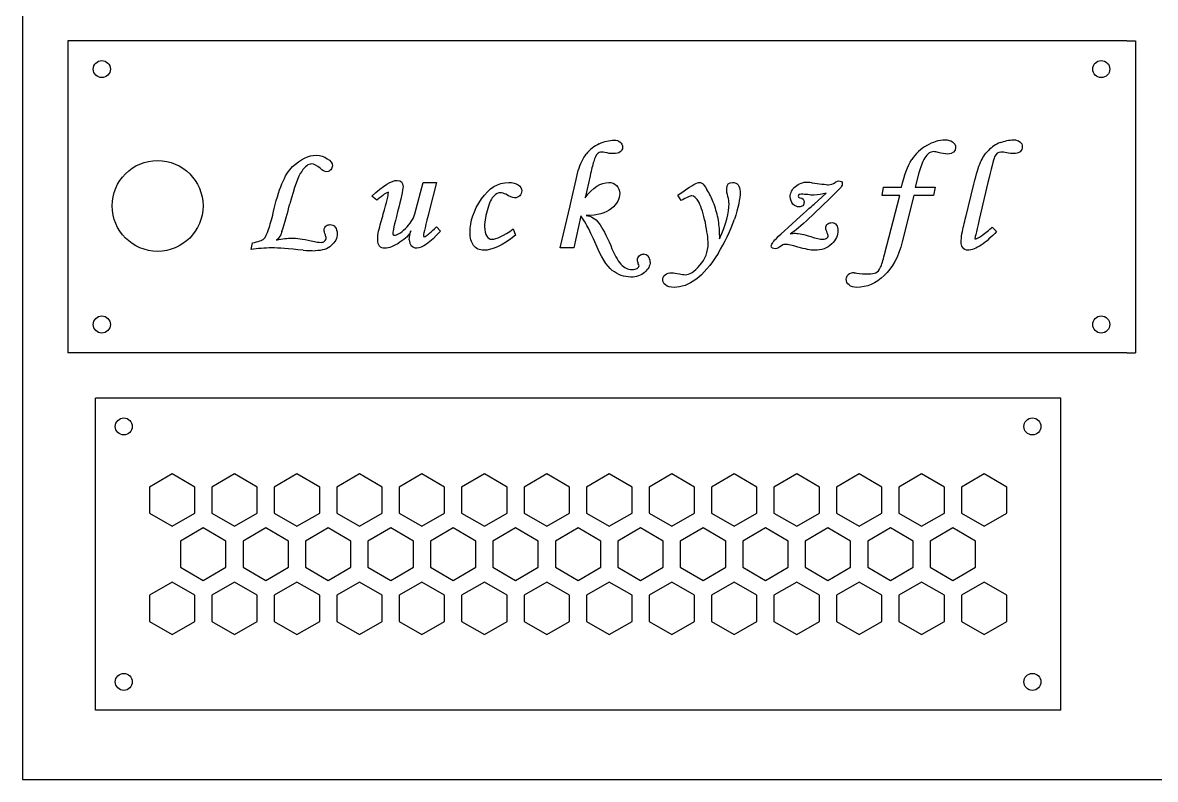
# Model space of a CAD drawing. Header units: millimetres. Extents: x 34 to 5984, y -3597 to 314.
# Drawn here: x 3423.3 to 3622.8, y -3510.3 to -3377 of the extents above; entities that cross this region are included whole.
import ezdxf

# ---------------------------------------------------------------- set-up
doc = ezdxf.new("R2010")
doc.units = ezdxf.units.MM

msp = doc.modelspace()

# ---------------------------------------------------------------- linework, layer by layer
at = {"color": 4}
for p, q in [((3423.321, -3187.776), (3423.321, -3510.271)), ((3423.321, -3510.271), (3822.628, -3510.271))]:
    msp.add_line(p, q, dxfattribs=at)
for p, q in [((3617.764, -3380.135), (3431.264, -3380.135)), ((3431.264, -3380.135), (3431.264, -3435.135)), ((3617.764, -3380.135), (3619.264, -3380.135)), ((3619.264, -3380.135), (3619.264, -3435.135)), ((3432.764, -3435.135), (3431.264, -3435.135)), ((3617.764, -3435.135), (3432.764, -3435.135)), ((3617.764, -3435.135), (3619.264, -3435.135)), ((3606.129, -3443.101), (3436.129, -3443.101)), ((3436.129, -3498.101), (3436.129, -3443.101)), ((3606.129, -3498.101), (3606.129, -3443.101)), ((3606.129, -3498.101), (3436.129, -3498.101))]:
    msp.add_line(p, q)
at = {"color": 1, "lineweight": 25}
for points in [[(3521.588, -3411.014), (3520.407, -3416.643), (3517.974, -3416.643), (3519.712, -3409.207, -0.0031204), (3521.171, -3403.022)], [(3546.05, -3414.349, 0.0498004), (3545.772, -3411.43, 0.038632), (3544.938, -3408.581, 0.0472897), (3543.826, -3406.357)], [(3588.72, -3414.141, -0.0108159), (3589.415, -3411.222), (3590.805, -3405.384)], [(3562.729, -3408.929), (3564.814, -3406.983, -0.0784466), (3562.659, -3407.33)], [(3592.194, -3414.488, 0.0230032), (3594.071, -3412.959), (3594.835, -3413.724)], [(3533.819, -3419.144, 0.1653257), (3533.472, -3418.102, 0.2044553), (3532.638, -3417.754)]]:
    msp.add_lwpolyline(points, format="xyb", dxfattribs=at)
for points in [[(3523.256, -3403.925), (3522.352, -3407.817)], [(3581.145, -3403.439), (3580.519, -3405.94), (3583.994, -3405.94), (3583.716, -3407.4), (3580.241, -3407.4), (3578.226, -3415.6)], [(3492.385, -3410.651), (3493.845, -3405.091), (3496.207, -3405.091), (3494.956, -3409.956)], [(3539.309, -3408.303), (3538.684, -3407.33), (3539.796, -3406.566)], [(3567.454, -3405.94), (3565.439, -3407.956), (3561.339, -3411.847)], [(3575.099, -3417.824), (3577.809, -3407.4), (3574.682, -3407.4), (3574.89, -3405.94), (3578.087, -3405.94)], [(3593.306, -3405.106), (3591.986, -3410.666)], [(3485.714, -3408.219), (3484.81, -3407.524)], [(3496.207, -3412.944), (3496.902, -3413.709)], [(3509.673, -3413.307), (3510.09, -3414.419)], [(3463.56, -3416.921), (3463.769, -3415.739)]]:
    msp.add_lwpolyline(points, dxfattribs=at)
at = {"color": 1}
for points in [[(3453.629, -3458.765), (3449.629, -3456.455), (3445.629, -3458.765), (3445.629, -3463.384), (3449.629, -3465.693), (3453.629, -3463.384)], [(3464.629, -3458.765), (3460.629, -3456.455), (3456.629, -3458.765), (3456.629, -3463.384), (3460.629, -3465.693), (3464.629, -3463.384)], [(3475.629, -3458.765), (3471.629, -3456.455), (3467.629, -3458.765), (3467.629, -3463.384), (3471.629, -3465.693), (3475.629, -3463.384)], [(3486.629, -3458.765), (3482.629, -3456.455), (3478.629, -3458.765), (3478.629, -3463.384), (3482.629, -3465.693), (3486.629, -3463.384)], [(3497.629, -3458.765), (3493.629, -3456.455), (3489.629, -3458.765), (3489.629, -3463.384), (3493.629, -3465.693), (3497.629, -3463.384)], [(3508.629, -3458.765), (3504.629, -3456.455), (3500.629, -3458.765), (3500.629, -3463.384), (3504.629, -3465.693), (3508.629, -3463.384)], [(3519.629, -3458.765), (3515.629, -3456.455), (3511.629, -3458.765), (3511.629, -3463.384), (3515.629, -3465.693), (3519.629, -3463.384)], [(3530.629, -3458.765), (3526.629, -3456.455), (3522.629, -3458.765), (3522.629, -3463.384), (3526.629, -3465.693), (3530.629, -3463.384)], [(3541.629, -3458.765), (3537.629, -3456.455), (3533.629, -3458.765), (3533.629, -3463.384), (3537.629, -3465.693), (3541.629, -3463.384)], [(3552.629, -3458.765), (3548.629, -3456.455), (3544.629, -3458.765), (3544.629, -3463.384), (3548.629, -3465.693), (3552.629, -3463.384)], [(3563.629, -3458.765), (3559.629, -3456.455), (3555.629, -3458.765), (3555.629, -3463.384), (3559.629, -3465.693), (3563.629, -3463.384)], [(3574.629, -3458.765), (3570.629, -3456.455), (3566.629, -3458.765), (3566.629, -3463.384), (3570.629, -3465.693), (3574.629, -3463.384)], [(3585.629, -3458.765), (3581.629, -3456.455), (3577.629, -3458.765), (3577.629, -3463.384), (3581.629, -3465.693), (3585.629, -3463.384)], [(3596.629, -3458.765), (3592.629, -3456.455), (3588.629, -3458.765), (3588.629, -3463.384), (3592.629, -3465.693), (3596.629, -3463.384)], [(3459.129, -3468.291), (3455.129, -3465.982), (3451.129, -3468.291), (3451.129, -3472.91), (3455.129, -3475.219), (3459.129, -3472.91)], [(3470.129, -3468.291), (3466.129, -3465.982), (3462.129, -3468.291), (3462.129, -3472.91), (3466.129, -3475.219), (3470.129, -3472.91)], [(3481.129, -3468.291), (3477.129, -3465.982), (3473.129, -3468.291), (3473.129, -3472.91), (3477.129, -3475.219), (3481.129, -3472.91)], [(3492.129, -3468.291), (3488.129, -3465.982), (3484.129, -3468.291), (3484.129, -3472.91), (3488.129, -3475.219), (3492.129, -3472.91)], [(3503.129, -3468.291), (3499.129, -3465.982), (3495.129, -3468.291), (3495.129, -3472.91), (3499.129, -3475.219), (3503.129, -3472.91)], [(3514.129, -3468.291), (3510.129, -3465.982), (3506.129, -3468.291), (3506.129, -3472.91), (3510.129, -3475.219), (3514.129, -3472.91)], [(3525.129, -3468.291), (3521.129, -3465.982), (3517.129, -3468.291), (3517.129, -3472.91), (3521.129, -3475.219), (3525.129, -3472.91)], [(3536.129, -3468.291), (3532.129, -3465.982), (3528.129, -3468.291), (3528.129, -3472.91), (3532.129, -3475.219), (3536.129, -3472.91)], [(3547.129, -3468.291), (3543.129, -3465.982), (3539.129, -3468.291), (3539.129, -3472.91), (3543.129, -3475.219), (3547.129, -3472.91)], [(3558.129, -3468.291), (3554.129, -3465.982), (3550.129, -3468.291), (3550.129, -3472.91), (3554.129, -3475.219), (3558.129, -3472.91)], [(3569.129, -3468.291), (3565.129, -3465.982), (3561.129, -3468.291), (3561.129, -3472.91), (3565.129, -3475.219), (3569.129, -3472.91)], [(3580.129, -3468.291), (3576.129, -3465.982), (3572.129, -3468.291), (3572.129, -3472.91), (3576.129, -3475.219), (3580.129, -3472.91)], [(3591.129, -3468.291), (3587.129, -3465.982), (3583.129, -3468.291), (3583.129, -3472.91), (3587.129, -3475.219), (3591.129, -3472.91)], [(3453.629, -3477.817), (3449.629, -3475.508), (3445.629, -3477.817), (3445.629, -3482.436), (3449.629, -3484.746), (3453.629, -3482.436)], [(3464.629, -3477.817), (3460.629, -3475.508), (3456.629, -3477.817), (3456.629, -3482.436), (3460.629, -3484.746), (3464.629, -3482.436)], [(3475.629, -3477.817), (3471.629, -3475.508), (3467.629, -3477.817), (3467.629, -3482.436), (3471.629, -3484.746), (3475.629, -3482.436)], [(3486.629, -3477.817), (3482.629, -3475.508), (3478.629, -3477.817), (3478.629, -3482.436), (3482.629, -3484.746), (3486.629, -3482.436)], [(3497.629, -3477.817), (3493.629, -3475.508), (3489.629, -3477.817), (3489.629, -3482.436), (3493.629, -3484.746), (3497.629, -3482.436)], [(3508.629, -3477.817), (3504.629, -3475.508), (3500.629, -3477.817), (3500.629, -3482.436), (3504.629, -3484.746), (3508.629, -3482.436)], [(3519.629, -3477.817), (3515.629, -3475.508), (3511.629, -3477.817), (3511.629, -3482.436), (3515.629, -3484.746), (3519.629, -3482.436)], [(3530.629, -3477.817), (3526.629, -3475.508), (3522.629, -3477.817), (3522.629, -3482.436), (3526.629, -3484.746), (3530.629, -3482.436)], [(3541.629, -3477.817), (3537.629, -3475.508), (3533.629, -3477.817), (3533.629, -3482.436), (3537.629, -3484.746), (3541.629, -3482.436)], [(3552.629, -3477.817), (3548.629, -3475.508), (3544.629, -3477.817), (3544.629, -3482.436), (3548.629, -3484.746), (3552.629, -3482.436)], [(3563.629, -3477.817), (3559.629, -3475.508), (3555.629, -3477.817), (3555.629, -3482.436), (3559.629, -3484.746), (3563.629, -3482.436)], [(3574.629, -3477.817), (3570.629, -3475.508), (3566.629, -3477.817), (3566.629, -3482.436), (3570.629, -3484.746), (3574.629, -3482.436)], [(3585.629, -3477.817), (3581.629, -3475.508), (3577.629, -3477.817), (3577.629, -3482.436), (3581.629, -3484.746), (3585.629, -3482.436)], [(3596.629, -3477.817), (3592.629, -3475.508), (3588.629, -3477.817), (3588.629, -3482.436), (3592.629, -3484.746), (3596.629, -3482.436)]]:
    msp.add_lwpolyline(points, close=True, dxfattribs=at)
for centre, radius in [((3437.264, -3385.135), 1.5), ((3613.264, -3385.135), 1.5), ((3447.082, -3409.246), 8), ((3437.264, -3430.135), 1.5), ((3613.264, -3430.135), 1.5), ((3441.129, -3448.101), 1.5), ((3601.129, -3448.101), 1.5), ((3441.129, -3493.101), 1.5), ((3601.129, -3493.101), 1.5)]:
    msp.add_circle(centre, radius, dxfattribs=at)
at = {"color": 1, "lineweight": 25}
for centre, radius, start, end in [((3527.608, -3404.15), 6.469, 115.19192, 141.27573), ((3586.745, -3405.662), 8.244, 120.70659, 146.19711), ((3597.923, -3404.039), 6.441, 112.47388, 134.90625), ((3569.965, -3351.283), 54.424, 261.99018, 263.75979), ((3560.495, -3416.263), 9.072, 82.89369, 90.37338), ((3396.142, -3390.282), 76.518, 342.16012, 345.94913), ((2990.962, -3277.058), 513.544, 344.56807, 344.92169), ((3516.624, -3399.816), 34.153, 328.59012, 339.87123), ((3493.119, -3415.248), 1.707, 179.6598, 217.21011), ((3474.625, -3391.608), 25.522, 265.74873, 270.43296), ((3569.738, -3422.728), 1.707, 89.65992, 127.21007)]:
    msp.add_arc(centre, radius, start, end, dxfattribs=at)
for points in [[(3524.854, -3398.296), (3525.758, -3397.879), (3526.661, -3397.671), (3527.426, -3397.671)], [(3524.854, -3398.296), (3525.758, -3397.879), (3526.661, -3397.671), (3527.426, -3397.671)], [(3527.426, -3397.671), (3527.912, -3397.671), (3528.259, -3397.74), (3528.537, -3398.018)], [(3527.426, -3397.671), (3527.912, -3397.671), (3528.259, -3397.74), (3528.537, -3398.018)], [(3528.537, -3398.018), (3528.815, -3398.227), (3528.954, -3398.504), (3528.954, -3398.921)], [(3528.537, -3398.018), (3528.815, -3398.227), (3528.954, -3398.504), (3528.954, -3398.921)], [(3582.535, -3398.574), (3583.647, -3397.949), (3584.689, -3397.601), (3585.731, -3397.601)], [(3582.535, -3398.574), (3583.647, -3397.949), (3584.689, -3397.601), (3585.731, -3397.601)], [(3585.731, -3397.601), (3586.287, -3397.601), (3586.704, -3397.74), (3587.052, -3397.949)], [(3585.731, -3397.601), (3586.287, -3397.601), (3586.704, -3397.74), (3587.052, -3397.949)], [(3587.052, -3397.949), (3587.399, -3398.227), (3587.608, -3398.504), (3587.608, -3398.921)], [(3587.052, -3397.949), (3587.399, -3398.227), (3587.608, -3398.504), (3587.608, -3398.921)], [(3595.461, -3398.088), (3596.225, -3397.81), (3596.99, -3397.601), (3597.824, -3397.601)], [(3595.461, -3398.088), (3596.225, -3397.81), (3596.99, -3397.601), (3597.824, -3397.601)], [(3597.824, -3397.601), (3598.31, -3397.601), (3598.657, -3397.74), (3598.935, -3397.949)], [(3597.824, -3397.601), (3598.31, -3397.601), (3598.657, -3397.74), (3598.935, -3397.949)], [(3599.352, -3398.782), (3599.352, -3399.616), (3598.796, -3400.033), (3597.824, -3400.033)], [(3599.352, -3398.782), (3599.352, -3399.616), (3598.796, -3400.033), (3597.824, -3400.033)], [(3598.935, -3397.949), (3599.213, -3398.157), (3599.352, -3398.435), (3599.352, -3398.782)], [(3598.935, -3397.949), (3599.213, -3398.157), (3599.352, -3398.435), (3599.352, -3398.782)], [(3470.857, -3402.327), (3472.247, -3401.006), (3473.637, -3400.311), (3475.027, -3400.311)], [(3470.857, -3402.327), (3472.247, -3401.006), (3473.637, -3400.311), (3475.027, -3400.311)], [(3475.027, -3400.311), (3475.791, -3400.311), (3476.417, -3400.52), (3476.972, -3400.937)], [(3475.027, -3400.311), (3475.791, -3400.311), (3476.417, -3400.52), (3476.972, -3400.937)], [(3521.171, -3403.022), (3521.519, -3401.84), (3522.005, -3400.867), (3522.561, -3400.103)], [(3521.171, -3403.022), (3521.519, -3401.84), (3522.005, -3400.867), (3522.561, -3400.103)], [(3524.507, -3400.103), (3524.229, -3400.311), (3524.09, -3400.728), (3523.881, -3401.423)], [(3524.507, -3400.103), (3524.229, -3400.311), (3524.09, -3400.728), (3523.881, -3401.423)], [(3525.341, -3399.755), (3524.993, -3399.755), (3524.715, -3399.825), (3524.507, -3400.103)], [(3525.341, -3399.755), (3524.993, -3399.755), (3524.715, -3399.825), (3524.507, -3400.103)], [(3525.827, -3399.825), (3525.619, -3399.755), (3525.48, -3399.755), (3525.341, -3399.755)], [(3525.827, -3399.825), (3525.619, -3399.755), (3525.48, -3399.755), (3525.341, -3399.755)], [(3527.356, -3400.033), (3526.87, -3400.033), (3526.383, -3399.964), (3525.827, -3399.825)], [(3527.356, -3400.033), (3526.87, -3400.033), (3526.383, -3399.964), (3525.827, -3399.825)], [(3528.954, -3398.921), (3528.954, -3399.616), (3528.398, -3400.033), (3527.356, -3400.033)], [(3528.954, -3398.921), (3528.954, -3399.616), (3528.398, -3400.033), (3527.356, -3400.033)], [(3582.187, -3400.798), (3581.701, -3401.562), (3581.423, -3402.466), (3581.145, -3403.439)], [(3582.187, -3400.798), (3581.701, -3401.562), (3581.423, -3402.466), (3581.145, -3403.439)], [(3583.786, -3399.686), (3583.16, -3399.686), (3582.604, -3400.033), (3582.187, -3400.798)], [(3583.786, -3399.686), (3583.16, -3399.686), (3582.604, -3400.033), (3582.187, -3400.798)], [(3584.55, -3399.825), (3584.272, -3399.755), (3583.994, -3399.686), (3583.786, -3399.686)], [(3584.55, -3399.825), (3584.272, -3399.755), (3583.994, -3399.686), (3583.786, -3399.686)], [(3586.218, -3400.103), (3585.731, -3400.103), (3585.176, -3399.964), (3584.55, -3399.825)], [(3586.218, -3400.103), (3585.731, -3400.103), (3585.176, -3399.964), (3584.55, -3399.825)], [(3587.608, -3398.921), (3587.608, -3399.686), (3587.121, -3400.103), (3586.218, -3400.103)], [(3587.608, -3398.921), (3587.608, -3399.686), (3587.121, -3400.103), (3586.218, -3400.103)], [(3591.986, -3401.562), (3592.333, -3400.798), (3592.75, -3400.103), (3593.376, -3399.477)], [(3591.986, -3401.562), (3592.333, -3400.798), (3592.75, -3400.103), (3593.376, -3399.477)], [(3594.488, -3400.589), (3594.279, -3401.145), (3593.862, -3402.674), (3593.306, -3405.106)], [(3594.488, -3400.589), (3594.279, -3401.145), (3593.862, -3402.674), (3593.306, -3405.106)], [(3595.6, -3399.755), (3595.044, -3399.755), (3594.696, -3400.033), (3594.488, -3400.589)], [(3595.6, -3399.755), (3595.044, -3399.755), (3594.696, -3400.033), (3594.488, -3400.589)], [(3596.642, -3399.894), (3596.225, -3399.825), (3595.878, -3399.755), (3595.6, -3399.755)], [(3596.642, -3399.894), (3596.225, -3399.825), (3595.878, -3399.755), (3595.6, -3399.755)], [(3597.824, -3400.033), (3597.476, -3400.033), (3597.059, -3399.964), (3596.642, -3399.894)], [(3597.824, -3400.033), (3597.476, -3400.033), (3597.059, -3399.964), (3596.642, -3399.894)], [(3467.452, -3410.458), (3468.355, -3406.357), (3469.467, -3403.647), (3470.857, -3402.327)], [(3467.452, -3410.458), (3468.355, -3406.357), (3469.467, -3403.647), (3470.857, -3402.327)], [(3474.193, -3401.84), (3473.637, -3401.84), (3473.081, -3402.257), (3472.455, -3403.161)], [(3474.193, -3401.84), (3473.637, -3401.84), (3473.081, -3402.257), (3472.455, -3403.161)], [(3475.722, -3402.605), (3475.096, -3402.118), (3474.61, -3401.84), (3474.193, -3401.84)], [(3475.722, -3402.605), (3475.096, -3402.118), (3474.61, -3401.84), (3474.193, -3401.84)], [(3476.903, -3403.23), (3476.486, -3403.23), (3476.139, -3403.022), (3475.722, -3402.605)], [(3476.903, -3403.23), (3476.486, -3403.23), (3476.139, -3403.022), (3475.722, -3402.605)], [(3476.972, -3400.937), (3477.598, -3401.284), (3477.876, -3401.701), (3477.876, -3402.188)], [(3476.972, -3400.937), (3477.598, -3401.284), (3477.876, -3401.701), (3477.876, -3402.188)], [(3477.876, -3402.188), (3477.876, -3402.396), (3477.737, -3402.605), (3477.598, -3402.883)], [(3477.876, -3402.188), (3477.876, -3402.396), (3477.737, -3402.605), (3477.598, -3402.883)], [(3523.881, -3401.423), (3523.673, -3402.049), (3523.464, -3402.883), (3523.256, -3403.925)], [(3523.881, -3401.423), (3523.673, -3402.049), (3523.464, -3402.883), (3523.256, -3403.925)], [(3578.087, -3405.94), (3578.574, -3403.786), (3579.199, -3402.188), (3579.894, -3401.076)], [(3578.087, -3405.94), (3578.574, -3403.786), (3579.199, -3402.188), (3579.894, -3401.076)], [(3590.805, -3405.384), (3591.291, -3403.578), (3591.639, -3402.327), (3591.986, -3401.562)], [(3590.805, -3405.384), (3591.291, -3403.578), (3591.639, -3402.327), (3591.986, -3401.562)], [(3472.455, -3403.161), (3471.83, -3404.064), (3471.135, -3405.94), (3470.37, -3408.859)], [(3472.455, -3403.161), (3471.83, -3404.064), (3471.135, -3405.94), (3470.37, -3408.859)], [(3477.598, -3402.883), (3477.389, -3403.091), (3477.181, -3403.23), (3476.903, -3403.23)], [(3477.598, -3402.883), (3477.389, -3403.091), (3477.181, -3403.23), (3476.903, -3403.23)], [(3484.81, -3407.524), (3486.826, -3405.647), (3488.285, -3404.744), (3489.258, -3404.744)], [(3484.81, -3407.524), (3486.826, -3405.647), (3488.285, -3404.744), (3489.258, -3404.744)], [(3489.258, -3404.744), (3489.953, -3404.744), (3490.3, -3405.091), (3490.3, -3405.856)], [(3489.258, -3404.744), (3489.953, -3404.744), (3490.3, -3405.091), (3490.3, -3405.856)], [(3566.412, -3405.106), (3566.551, -3404.967), (3566.759, -3404.898), (3567.037, -3404.829)], [(3566.412, -3405.106), (3566.551, -3404.967), (3566.759, -3404.898), (3567.037, -3404.829)], [(3567.037, -3404.829), (3567.454, -3404.829), (3567.663, -3404.967), (3567.663, -3405.384)], [(3567.037, -3404.829), (3567.454, -3404.829), (3567.663, -3404.967), (3567.663, -3405.384)], [(3487.729, -3406.829), (3487.451, -3406.829), (3486.756, -3407.315), (3485.714, -3408.219)], [(3487.729, -3406.829), (3487.451, -3406.829), (3486.756, -3407.315), (3485.714, -3408.219)], [(3487.729, -3406.898), (3487.729, -3406.829), (3487.729, -3406.829), (3487.729, -3406.829)], [(3487.729, -3406.898), (3487.729, -3406.829), (3487.729, -3406.829), (3487.729, -3406.829)], [(3490.3, -3405.856), (3490.3, -3406.481), (3489.953, -3408.01), (3489.327, -3410.303)], [(3490.3, -3405.856), (3490.3, -3406.481), (3489.953, -3408.01), (3489.327, -3410.303)], [(3504.113, -3408.025), (3505.434, -3406.079), (3507.032, -3405.106), (3508.908, -3405.106)], [(3504.113, -3408.025), (3505.434, -3406.079), (3507.032, -3405.106), (3508.908, -3405.106)], [(3508.908, -3405.106), (3509.603, -3405.106), (3510.159, -3405.245), (3510.576, -3405.523)], [(3508.908, -3405.106), (3509.603, -3405.106), (3510.159, -3405.245), (3510.576, -3405.523)], [(3510.576, -3405.523), (3510.993, -3405.801), (3511.202, -3406.149), (3511.202, -3406.566)], [(3510.576, -3405.523), (3510.993, -3405.801), (3511.202, -3406.149), (3511.202, -3406.566)], [(3511.202, -3406.566), (3511.202, -3406.913), (3511.063, -3407.261), (3510.854, -3407.469)], [(3511.202, -3406.566), (3511.202, -3406.913), (3511.063, -3407.261), (3510.854, -3407.469)], [(3522.352, -3407.817), (3523.742, -3406.01), (3525.132, -3405.106), (3526.522, -3405.106)], [(3522.352, -3407.817), (3523.742, -3406.01), (3525.132, -3405.106), (3526.522, -3405.106)], [(3526.522, -3405.106), (3527.078, -3405.106), (3527.565, -3405.245), (3527.912, -3405.662)], [(3526.522, -3405.106), (3527.078, -3405.106), (3527.565, -3405.245), (3527.912, -3405.662)], [(3527.912, -3405.662), (3528.259, -3406.01), (3528.468, -3406.496), (3528.468, -3407.052)], [(3527.912, -3405.662), (3528.259, -3406.01), (3528.468, -3406.496), (3528.468, -3407.052)], [(3539.796, -3406.566), (3541.185, -3405.593), (3542.158, -3405.106), (3542.506, -3405.106)], [(3539.796, -3406.566), (3541.185, -3405.593), (3542.158, -3405.106), (3542.506, -3405.106)], [(3542.506, -3405.106), (3542.714, -3405.106), (3542.923, -3405.176), (3543.062, -3405.315)], [(3542.506, -3405.106), (3542.714, -3405.106), (3542.923, -3405.176), (3543.062, -3405.315)], [(3543.062, -3405.315), (3543.131, -3405.384), (3543.409, -3405.732), (3543.826, -3406.357)], [(3543.062, -3405.315), (3543.131, -3405.384), (3543.409, -3405.732), (3543.826, -3406.357)], [(3547.301, -3406.218), (3547.301, -3405.454), (3547.648, -3405.106), (3548.343, -3405.106)], [(3547.301, -3406.218), (3547.301, -3405.454), (3547.648, -3405.106), (3548.343, -3405.106)], [(3547.509, -3407.608), (3547.37, -3407.052), (3547.301, -3406.635), (3547.301, -3406.218)], [(3547.509, -3407.608), (3547.37, -3407.052), (3547.301, -3406.635), (3547.301, -3406.218)], [(3548.343, -3405.106), (3548.76, -3405.106), (3549.108, -3405.245), (3549.316, -3405.523)], [(3548.343, -3405.106), (3548.76, -3405.106), (3549.108, -3405.245), (3549.316, -3405.523)], [(3549.664, -3406.705), (3549.664, -3408.025), (3549.316, -3409.624), (3548.691, -3411.569)], [(3549.664, -3406.705), (3549.664, -3408.025), (3549.316, -3409.624), (3548.691, -3411.569)], [(3549.316, -3405.523), (3549.525, -3405.801), (3549.664, -3406.218), (3549.664, -3406.705)], [(3549.316, -3405.523), (3549.525, -3405.801), (3549.664, -3406.218), (3549.664, -3406.705)], [(3558.49, -3407.608), (3558.49, -3406.913), (3558.837, -3406.288), (3559.393, -3405.801)], [(3558.49, -3407.608), (3558.49, -3406.913), (3558.837, -3406.288), (3559.393, -3405.801)], [(3559.393, -3405.801), (3560.018, -3405.315), (3560.713, -3405.037), (3561.547, -3405.037)], [(3559.393, -3405.801), (3560.018, -3405.315), (3560.713, -3405.037), (3561.547, -3405.037)], [(3561.547, -3405.037), (3561.825, -3405.037), (3562.103, -3405.106), (3562.381, -3405.176)], [(3561.547, -3405.037), (3561.825, -3405.037), (3562.103, -3405.106), (3562.381, -3405.176)], [(3564.049, -3405.384), (3564.675, -3405.454), (3565.092, -3405.523), (3565.231, -3405.523)], [(3564.049, -3405.384), (3564.675, -3405.454), (3565.092, -3405.523), (3565.231, -3405.523)], [(3565.231, -3405.523), (3565.648, -3405.523), (3565.995, -3405.384), (3566.412, -3405.106)], [(3565.231, -3405.523), (3565.648, -3405.523), (3565.995, -3405.384), (3566.412, -3405.106)], [(3567.663, -3405.384), (3567.663, -3405.523), (3567.593, -3405.662), (3567.454, -3405.94)], [(3567.663, -3405.384), (3567.663, -3405.523), (3567.593, -3405.662), (3567.454, -3405.94)], [(3486.826, -3410.651), (3487.451, -3408.566), (3487.729, -3407.315), (3487.729, -3406.898)], [(3486.826, -3410.651), (3487.451, -3408.566), (3487.729, -3407.315), (3487.729, -3406.898)], [(3502.098, -3413.863), (3502.098, -3411.986), (3502.723, -3410.041), (3504.113, -3408.025)], [(3502.098, -3413.863), (3502.098, -3411.986), (3502.723, -3410.041), (3504.113, -3408.025)], [(3506.337, -3407.469), (3505.92, -3407.886), (3505.503, -3408.581), (3505.225, -3409.693)], [(3506.337, -3407.469), (3505.92, -3407.886), (3505.503, -3408.581), (3505.225, -3409.693)], [(3507.449, -3406.913), (3507.102, -3406.913), (3506.685, -3407.122), (3506.337, -3407.469)], [(3507.449, -3406.913), (3507.102, -3406.913), (3506.685, -3407.122), (3506.337, -3407.469)], [(3508.422, -3407.191), (3508.075, -3407.052), (3507.727, -3406.913), (3507.449, -3406.913)], [(3508.422, -3407.191), (3508.075, -3407.052), (3507.727, -3406.913), (3507.449, -3406.913)], [(3509.951, -3407.817), (3509.534, -3407.817), (3509.047, -3407.608), (3508.422, -3407.191)], [(3509.951, -3407.817), (3509.534, -3407.817), (3509.047, -3407.608), (3508.422, -3407.191)], [(3510.854, -3407.469), (3510.646, -3407.678), (3510.298, -3407.817), (3509.951, -3407.817)], [(3510.854, -3407.469), (3510.646, -3407.678), (3510.298, -3407.817), (3509.951, -3407.817)], [(3528.468, -3407.052), (3528.468, -3408.025), (3527.981, -3408.859), (3527.009, -3409.693)], [(3528.468, -3407.052), (3528.468, -3408.025), (3527.981, -3408.859), (3527.009, -3409.693)], [(3541.185, -3407.469), (3540.838, -3407.469), (3540.213, -3407.747), (3539.309, -3408.303)], [(3541.185, -3407.469), (3540.838, -3407.469), (3540.213, -3407.747), (3539.309, -3408.303)], [(3542.436, -3408.651), (3541.95, -3407.817), (3541.533, -3407.469), (3541.185, -3407.469)], [(3542.436, -3408.651), (3541.95, -3407.817), (3541.533, -3407.469), (3541.185, -3407.469)], [(3543.548, -3412.195), (3543.201, -3410.666), (3542.853, -3409.485), (3542.436, -3408.651)], [(3543.548, -3412.195), (3543.201, -3410.666), (3542.853, -3409.485), (3542.436, -3408.651)], [(3547.718, -3408.859), (3547.718, -3408.512), (3547.648, -3408.095), (3547.509, -3407.608)], [(3547.718, -3408.859), (3547.718, -3408.512), (3547.648, -3408.095), (3547.509, -3407.608)], [(3558.976, -3408.929), (3558.698, -3408.581), (3558.49, -3408.095), (3558.49, -3407.608)], [(3558.976, -3408.929), (3558.698, -3408.581), (3558.49, -3408.095), (3558.49, -3407.608)], [(3560.435, -3407.191), (3560.088, -3407.191), (3559.88, -3407.261), (3559.88, -3407.539)], [(3560.435, -3407.191), (3560.088, -3407.191), (3559.88, -3407.261), (3559.88, -3407.539)], [(3559.88, -3407.539), (3559.88, -3407.678), (3559.949, -3407.817), (3560.157, -3407.817)], [(3559.88, -3407.539), (3559.88, -3407.678), (3559.949, -3407.817), (3560.157, -3407.817)], [(3560.157, -3407.817), (3560.713, -3407.886), (3560.922, -3408.095), (3560.922, -3408.581)], [(3560.157, -3407.817), (3560.713, -3407.886), (3560.922, -3408.095), (3560.922, -3408.581)], [(3560.922, -3408.581), (3560.922, -3408.79), (3560.852, -3408.998), (3560.713, -3409.207)], [(3560.922, -3408.581), (3560.922, -3408.79), (3560.852, -3408.998), (3560.713, -3409.207)], [(3562.659, -3407.33), (3562.312, -3407.33), (3561.964, -3407.33), (3561.617, -3407.261)], [(3562.659, -3407.33), (3562.312, -3407.33), (3561.964, -3407.33), (3561.617, -3407.261)], [(3466.618, -3413.376), (3466.896, -3412.612), (3467.174, -3411.569), (3467.452, -3410.458)], [(3466.618, -3413.376), (3466.896, -3412.612), (3467.174, -3411.569), (3467.452, -3410.458)], [(3489.327, -3410.303), (3488.771, -3412.527), (3488.494, -3413.778), (3488.494, -3413.987)], [(3489.327, -3410.303), (3488.771, -3412.527), (3488.494, -3413.778), (3488.494, -3413.987)], [(3490.717, -3413.222), (3491.551, -3412.458), (3492.107, -3411.554), (3492.385, -3410.651)], [(3490.717, -3413.222), (3491.551, -3412.458), (3492.107, -3411.554), (3492.385, -3410.651)], [(3494.956, -3409.956), (3494.262, -3412.666), (3493.914, -3414.126), (3493.914, -3414.404)], [(3494.956, -3409.956), (3494.262, -3412.666), (3493.914, -3414.126), (3493.914, -3414.404)], [(3505.225, -3409.693), (3504.878, -3410.805), (3504.669, -3411.847), (3504.669, -3412.89)], [(3505.225, -3409.693), (3504.878, -3410.805), (3504.669, -3411.847), (3504.669, -3412.89)], [(3527.009, -3409.693), (3526.036, -3410.527), (3524.507, -3410.944), (3522.561, -3410.944)], [(3527.009, -3409.693), (3526.036, -3410.527), (3524.507, -3410.944), (3522.561, -3410.944)], [(3546.05, -3415.044), (3547.162, -3412.473), (3547.718, -3410.388), (3547.718, -3408.859)], [(3546.05, -3415.044), (3547.162, -3412.473), (3547.718, -3410.388), (3547.718, -3408.859)], [(3558.837, -3412.403), (3560.852, -3410.527), (3562.173, -3409.346), (3562.729, -3408.929)], [(3558.837, -3412.403), (3560.852, -3410.527), (3562.173, -3409.346), (3562.729, -3408.929)], [(3560.088, -3409.415), (3559.671, -3409.415), (3559.324, -3409.276), (3558.976, -3408.929)], [(3560.088, -3409.415), (3559.671, -3409.415), (3559.324, -3409.276), (3558.976, -3408.929)], [(3560.713, -3409.207), (3560.505, -3409.346), (3560.296, -3409.415), (3560.088, -3409.415)], [(3560.713, -3409.207), (3560.505, -3409.346), (3560.296, -3409.415), (3560.088, -3409.415)], [(3591.986, -3410.666), (3591.361, -3413.446), (3591.013, -3414.836), (3591.013, -3414.905)], [(3591.986, -3410.666), (3591.361, -3413.446), (3591.013, -3414.836), (3591.013, -3414.905)], [(3476.417, -3413.515), (3476.417, -3413.168), (3476.556, -3412.89), (3476.764, -3412.751)], [(3476.417, -3413.515), (3476.417, -3413.168), (3476.556, -3412.89), (3476.764, -3412.751)], [(3476.764, -3412.751), (3477.042, -3412.612), (3477.25, -3412.542), (3477.459, -3412.542)], [(3476.764, -3412.751), (3477.042, -3412.612), (3477.25, -3412.542), (3477.459, -3412.542)], [(3477.459, -3412.542), (3477.806, -3412.542), (3478.154, -3412.681), (3478.362, -3412.959)], [(3477.459, -3412.542), (3477.806, -3412.542), (3478.154, -3412.681), (3478.362, -3412.959)], [(3522.561, -3412.473), (3522.213, -3411.917), (3521.935, -3411.43), (3521.588, -3411.014)], [(3522.561, -3412.473), (3522.213, -3411.917), (3521.935, -3411.43), (3521.588, -3411.014)], [(3522.561, -3410.944), (3523.395, -3411.014), (3524.159, -3411.43), (3524.785, -3412.264)], [(3522.561, -3410.944), (3523.395, -3411.014), (3524.159, -3411.43), (3524.785, -3412.264)], [(3524.09, -3415.6), (3523.395, -3414.071), (3522.908, -3413.029), (3522.561, -3412.473)], [(3524.09, -3415.6), (3523.395, -3414.071), (3522.908, -3413.029), (3522.561, -3412.473)], [(3524.785, -3412.264), (3525.41, -3413.098), (3526.105, -3414.419), (3526.87, -3416.226)], [(3524.785, -3412.264), (3525.41, -3413.098), (3526.105, -3414.419), (3526.87, -3416.226)], [(3544.035, -3415.878), (3544.035, -3414.975), (3543.826, -3413.724), (3543.548, -3412.195)], [(3544.035, -3415.878), (3544.035, -3414.975), (3543.826, -3413.724), (3543.548, -3412.195)], [(3555.501, -3415.6), (3555.64, -3415.322), (3556.752, -3414.28), (3558.837, -3412.403)], [(3555.501, -3415.6), (3555.64, -3415.322), (3556.752, -3414.28), (3558.837, -3412.403)], [(3561.339, -3411.847), (3559.949, -3413.168), (3558.976, -3413.932), (3558.49, -3414.141)], [(3561.339, -3411.847), (3559.949, -3413.168), (3558.976, -3413.932), (3558.49, -3414.141)], [(3564.744, -3413.168), (3564.744, -3412.82), (3564.883, -3412.612), (3565.092, -3412.403)], [(3564.744, -3413.168), (3564.744, -3412.82), (3564.883, -3412.612), (3565.092, -3412.403)], [(3565.092, -3412.403), (3565.3, -3412.264), (3565.578, -3412.195), (3565.856, -3412.195)], [(3565.092, -3412.403), (3565.3, -3412.264), (3565.578, -3412.195), (3565.856, -3412.195)], [(3565.856, -3412.195), (3566.204, -3412.195), (3566.412, -3412.334), (3566.62, -3412.612)], [(3565.856, -3412.195), (3566.204, -3412.195), (3566.412, -3412.334), (3566.62, -3412.612)], [(3566.62, -3412.612), (3566.829, -3412.89), (3566.898, -3413.237), (3566.898, -3413.585)], [(3566.62, -3412.612), (3566.829, -3412.89), (3566.898, -3413.237), (3566.898, -3413.585)], [(3465.784, -3415.044), (3466.062, -3414.766), (3466.409, -3414.21), (3466.618, -3413.376)], [(3465.784, -3415.044), (3466.062, -3414.766), (3466.409, -3414.21), (3466.618, -3413.376)], [(3468.981, -3413.724), (3468.703, -3414.627), (3468.355, -3415.114), (3468.008, -3415.253)], [(3468.981, -3413.724), (3468.703, -3414.627), (3468.355, -3415.114), (3468.008, -3415.253)], [(3476.625, -3414.349), (3476.486, -3414.002), (3476.417, -3413.724), (3476.417, -3413.515)], [(3476.625, -3414.349), (3476.486, -3414.002), (3476.417, -3413.724), (3476.417, -3413.515)], [(3476.764, -3414.905), (3476.764, -3414.766), (3476.695, -3414.558), (3476.625, -3414.349)], [(3476.764, -3414.905), (3476.764, -3414.766), (3476.695, -3414.558), (3476.625, -3414.349)], [(3478.71, -3414.141), (3478.71, -3414.905), (3478.362, -3415.67), (3477.667, -3416.226)], [(3478.71, -3414.141), (3478.71, -3414.905), (3478.362, -3415.67), (3477.667, -3416.226)], [(3478.362, -3412.959), (3478.571, -3413.307), (3478.71, -3413.654), (3478.71, -3414.141)], [(3478.362, -3412.959), (3478.571, -3413.307), (3478.71, -3413.654), (3478.71, -3414.141)], [(3485.853, -3415.168), (3485.853, -3414.682), (3485.922, -3414.195), (3485.992, -3413.709)], [(3485.853, -3415.168), (3485.853, -3414.682), (3485.922, -3414.195), (3485.992, -3413.709)], [(3488.494, -3413.987), (3488.494, -3414.126), (3488.494, -3414.195), (3488.563, -3414.334)], [(3488.494, -3413.987), (3488.494, -3414.126), (3488.494, -3414.195), (3488.563, -3414.334)], [(3488.563, -3414.334), (3488.632, -3414.404), (3488.702, -3414.404), (3488.771, -3414.404)], [(3488.563, -3414.334), (3488.632, -3414.404), (3488.702, -3414.404), (3488.771, -3414.404)], [(3488.771, -3414.404), (3489.258, -3414.404), (3489.883, -3414.056), (3490.717, -3413.222)], [(3488.771, -3414.404), (3489.258, -3414.404), (3489.883, -3414.056), (3490.717, -3413.222)], [(3491.69, -3413.639), (3491.412, -3414.334), (3490.787, -3415.029), (3489.744, -3415.655)], [(3491.69, -3413.639), (3491.412, -3414.334), (3490.787, -3415.029), (3489.744, -3415.655)], [(3491.412, -3415.238), (3491.412, -3414.682), (3491.551, -3414.195), (3491.69, -3413.639)], [(3491.412, -3415.238), (3491.412, -3414.682), (3491.551, -3414.195), (3491.69, -3413.639)], [(3496.902, -3413.709), (3495.026, -3415.724), (3493.636, -3416.697), (3492.733, -3416.697)], [(3496.902, -3413.709), (3495.026, -3415.724), (3493.636, -3416.697), (3492.733, -3416.697)], [(3493.914, -3414.404), (3493.914, -3414.612), (3493.914, -3414.682), (3494.053, -3414.682)], [(3493.914, -3414.404), (3493.914, -3414.612), (3493.914, -3414.682), (3494.053, -3414.682)], [(3494.053, -3414.682), (3494.123, -3414.682), (3494.262, -3414.612), (3494.401, -3414.543)], [(3494.053, -3414.682), (3494.123, -3414.682), (3494.262, -3414.612), (3494.401, -3414.543)], [(3494.401, -3414.543), (3494.609, -3414.404), (3495.165, -3413.848), (3496.207, -3412.944)], [(3494.401, -3414.543), (3494.609, -3414.404), (3495.165, -3413.848), (3496.207, -3412.944)], [(3502.723, -3416.226), (3502.307, -3415.67), (3502.098, -3414.905), (3502.098, -3413.863)], [(3502.723, -3416.226), (3502.307, -3415.67), (3502.098, -3414.905), (3502.098, -3413.863)], [(3510.09, -3414.419), (3507.866, -3416.156), (3506.059, -3417.06), (3504.53, -3417.06)], [(3510.09, -3414.419), (3507.866, -3416.156), (3506.059, -3417.06), (3504.53, -3417.06)], [(3504.669, -3412.89), (3504.669, -3413.654), (3504.808, -3414.21), (3505.086, -3414.558)], [(3504.669, -3412.89), (3504.669, -3413.654), (3504.808, -3414.21), (3505.086, -3414.558)], [(3505.086, -3414.558), (3505.295, -3414.905), (3505.573, -3415.114), (3505.92, -3415.114)], [(3505.086, -3414.558), (3505.295, -3414.905), (3505.573, -3415.114), (3505.92, -3415.114)], [(3505.92, -3415.114), (3506.824, -3415.114), (3508.075, -3414.488), (3509.673, -3413.307)], [(3505.92, -3415.114), (3506.824, -3415.114), (3508.075, -3414.488), (3509.673, -3413.307)], [(3546.05, -3414.349), (3546.05, -3414.697), (3546.05, -3414.905), (3546.05, -3415.044)], [(3546.05, -3414.349), (3546.05, -3414.697), (3546.05, -3414.905), (3546.05, -3415.044)], [(3558.49, -3414.141), (3558.768, -3414.071), (3559.115, -3414.071), (3559.393, -3414.071)], [(3558.49, -3414.141), (3558.768, -3414.071), (3559.115, -3414.071), (3559.393, -3414.071)], [(3559.393, -3414.071), (3560.018, -3414.071), (3560.922, -3414.28), (3562.103, -3414.627)], [(3559.393, -3414.071), (3560.018, -3414.071), (3560.922, -3414.28), (3562.103, -3414.627)], [(3562.103, -3414.627), (3563.007, -3414.975), (3563.771, -3415.114), (3564.258, -3415.114)], [(3562.103, -3414.627), (3563.007, -3414.975), (3563.771, -3415.114), (3564.258, -3415.114)], [(3565.022, -3414.002), (3564.883, -3413.654), (3564.744, -3413.376), (3564.744, -3413.168)], [(3565.022, -3414.002), (3564.883, -3413.654), (3564.744, -3413.376), (3564.744, -3413.168)], [(3564.953, -3414.905), (3565.092, -3414.766), (3565.161, -3414.697), (3565.161, -3414.558)], [(3564.953, -3414.905), (3565.092, -3414.766), (3565.161, -3414.697), (3565.161, -3414.558)], [(3565.161, -3414.558), (3565.161, -3414.419), (3565.092, -3414.21), (3565.022, -3414.002)], [(3565.161, -3414.558), (3565.161, -3414.419), (3565.092, -3414.21), (3565.022, -3414.002)], [(3566.898, -3413.585), (3566.898, -3414.419), (3566.551, -3415.183), (3565.787, -3415.948)], [(3566.898, -3413.585), (3566.898, -3414.419), (3566.551, -3415.183), (3565.787, -3415.948)], [(3588.581, -3415.6), (3588.581, -3415.253), (3588.65, -3414.766), (3588.72, -3414.141)], [(3588.581, -3415.6), (3588.581, -3415.253), (3588.65, -3414.766), (3588.72, -3414.141)], [(3591.083, -3415.044), (3591.222, -3415.044), (3591.639, -3414.905), (3592.194, -3414.488)], [(3591.083, -3415.044), (3591.222, -3415.044), (3591.639, -3414.905), (3592.194, -3414.488)], [(3594.835, -3413.724), (3593.932, -3414.697), (3593.028, -3415.531), (3592.125, -3416.156)], [(3594.835, -3413.724), (3593.932, -3414.697), (3593.028, -3415.531), (3592.125, -3416.156)], [(3467.243, -3416.643), (3465.923, -3416.643), (3464.672, -3416.782), (3463.56, -3416.921)], [(3467.243, -3416.643), (3465.923, -3416.643), (3464.672, -3416.782), (3463.56, -3416.921)], [(3463.769, -3415.739), (3464.811, -3415.531), (3465.506, -3415.322), (3465.784, -3415.044)], [(3463.769, -3415.739), (3464.811, -3415.531), (3465.506, -3415.322), (3465.784, -3415.044)], [(3472.733, -3417.06), (3470.162, -3416.782), (3468.286, -3416.643), (3467.243, -3416.643)], [(3472.733, -3417.06), (3470.162, -3416.782), (3468.286, -3416.643), (3467.243, -3416.643)], [(3468.008, -3415.253), (3469.05, -3415.044), (3469.954, -3414.905), (3470.718, -3414.905)], [(3468.008, -3415.253), (3469.05, -3415.044), (3469.954, -3414.905), (3470.718, -3414.905)], [(3470.718, -3414.905), (3471.552, -3414.905), (3472.664, -3415.044), (3474.123, -3415.392)], [(3470.718, -3414.905), (3471.552, -3414.905), (3472.664, -3415.044), (3474.123, -3415.392)], [(3474.123, -3415.392), (3474.957, -3415.6), (3475.513, -3415.67), (3475.861, -3415.67)], [(3474.123, -3415.392), (3474.957, -3415.6), (3475.513, -3415.67), (3475.861, -3415.67)], [(3477.667, -3416.226), (3477.042, -3416.851), (3476.069, -3417.129), (3474.818, -3417.129)], [(3477.667, -3416.226), (3477.042, -3416.851), (3476.069, -3417.129), (3474.818, -3417.129)], [(3475.861, -3415.67), (3476.139, -3415.67), (3476.347, -3415.6), (3476.486, -3415.461)], [(3475.861, -3415.67), (3476.139, -3415.67), (3476.347, -3415.6), (3476.486, -3415.461)], [(3476.486, -3415.461), (3476.695, -3415.253), (3476.764, -3415.114), (3476.764, -3414.905)], [(3476.486, -3415.461), (3476.695, -3415.253), (3476.764, -3415.114), (3476.764, -3414.905)], [(3487.104, -3416.697), (3486.27, -3416.697), (3485.853, -3416.21), (3485.853, -3415.168)], [(3487.104, -3416.697), (3486.27, -3416.697), (3485.853, -3416.21), (3485.853, -3415.168)], [(3489.744, -3415.655), (3488.702, -3416.349), (3487.799, -3416.697), (3487.104, -3416.697)], [(3489.744, -3415.655), (3488.702, -3416.349), (3487.799, -3416.697), (3487.104, -3416.697)], [(3492.733, -3416.697), (3492.316, -3416.697), (3492.038, -3416.558), (3491.76, -3416.28)], [(3492.733, -3416.697), (3492.316, -3416.697), (3492.038, -3416.558), (3491.76, -3416.28)], [(3504.53, -3417.06), (3503.766, -3417.06), (3503.14, -3416.782), (3502.723, -3416.226)], [(3504.53, -3417.06), (3503.766, -3417.06), (3503.14, -3416.782), (3502.723, -3416.226)], [(3527.148, -3420.604), (3526.175, -3419.839), (3525.132, -3418.171), (3524.09, -3415.6)], [(3527.148, -3420.604), (3526.175, -3419.839), (3525.132, -3418.171), (3524.09, -3415.6)], [(3526.87, -3416.226), (3527.495, -3417.754), (3528.051, -3418.866), (3528.676, -3419.492)], [(3526.87, -3416.226), (3527.495, -3417.754), (3528.051, -3418.866), (3528.676, -3419.492)], [(3542.575, -3419.7), (3543.548, -3418.588), (3544.035, -3417.338), (3544.035, -3415.878)], [(3542.575, -3419.7), (3543.548, -3418.588), (3544.035, -3417.338), (3544.035, -3415.878)], [(3555.154, -3416.295), (3555.154, -3416.087), (3555.293, -3415.878), (3555.501, -3415.6)], [(3555.154, -3416.295), (3555.154, -3416.087), (3555.293, -3415.878), (3555.501, -3415.6)], [(3555.918, -3416.782), (3555.432, -3416.782), (3555.154, -3416.643), (3555.154, -3416.295)], [(3555.918, -3416.782), (3555.432, -3416.782), (3555.154, -3416.643), (3555.154, -3416.295)], [(3556.683, -3416.434), (3556.405, -3416.643), (3556.196, -3416.782), (3555.918, -3416.782)], [(3556.683, -3416.434), (3556.405, -3416.643), (3556.196, -3416.782), (3555.918, -3416.782)], [(3557.586, -3416.017), (3557.308, -3416.017), (3557.03, -3416.156), (3556.683, -3416.434)], [(3557.586, -3416.017), (3557.308, -3416.017), (3557.03, -3416.156), (3556.683, -3416.434)], [(3559.81, -3416.504), (3558.837, -3416.156), (3558.073, -3416.017), (3557.586, -3416.017)], [(3559.81, -3416.504), (3558.837, -3416.156), (3558.073, -3416.017), (3557.586, -3416.017)], [(3562.729, -3417.06), (3562.103, -3417.06), (3561.13, -3416.851), (3559.81, -3416.504)], [(3562.729, -3417.06), (3562.103, -3417.06), (3561.13, -3416.851), (3559.81, -3416.504)], [(3565.787, -3415.948), (3565.022, -3416.712), (3564.049, -3417.06), (3562.729, -3417.06)], [(3565.787, -3415.948), (3565.022, -3416.712), (3564.049, -3417.06), (3562.729, -3417.06)], [(3564.258, -3415.114), (3564.605, -3415.114), (3564.814, -3415.044), (3564.953, -3414.905)], [(3564.258, -3415.114), (3564.605, -3415.114), (3564.814, -3415.044), (3564.953, -3414.905)], [(3578.226, -3415.6), (3577.531, -3418.171), (3576.489, -3420.187), (3575.029, -3421.507)], [(3578.226, -3415.6), (3577.531, -3418.171), (3576.489, -3420.187), (3575.029, -3421.507)], [(3588.859, -3416.573), (3588.65, -3416.295), (3588.581, -3415.948), (3588.581, -3415.6)], [(3588.859, -3416.573), (3588.65, -3416.295), (3588.581, -3415.948), (3588.581, -3415.6)], [(3589.762, -3417.06), (3589.415, -3417.06), (3589.067, -3416.921), (3588.859, -3416.573)], [(3589.762, -3417.06), (3589.415, -3417.06), (3589.067, -3416.921), (3588.859, -3416.573)], [(3592.125, -3416.156), (3591.222, -3416.712), (3590.457, -3417.06), (3589.762, -3417.06)], [(3592.125, -3416.156), (3591.222, -3416.712), (3590.457, -3417.06), (3589.762, -3417.06)], [(3591.013, -3414.905), (3591.013, -3415.044), (3591.013, -3415.044), (3591.083, -3415.044)], [(3591.013, -3414.905), (3591.013, -3415.044), (3591.013, -3415.044), (3591.083, -3415.044)], [(3531.595, -3418.797), (3531.595, -3418.519), (3531.665, -3418.241), (3531.873, -3418.032)], [(3531.595, -3418.797), (3531.595, -3418.519), (3531.665, -3418.241), (3531.873, -3418.032)], [(3531.734, -3419.422), (3531.665, -3419.214), (3531.595, -3419.005), (3531.595, -3418.797)], [(3531.734, -3419.422), (3531.665, -3419.214), (3531.595, -3419.005), (3531.595, -3418.797)], [(3531.873, -3418.032), (3532.082, -3417.824), (3532.36, -3417.754), (3532.638, -3417.754)], [(3531.873, -3418.032), (3532.082, -3417.824), (3532.36, -3417.754), (3532.638, -3417.754)], [(3545.772, -3417.616), (3544.452, -3419.7), (3543.201, -3421.229), (3541.88, -3422.202)], [(3545.772, -3417.616), (3544.452, -3419.7), (3543.201, -3421.229), (3541.88, -3422.202)], [(3574.404, -3420.048), (3574.612, -3419.631), (3574.821, -3418.866), (3575.099, -3417.824)], [(3574.404, -3420.048), (3574.612, -3419.631), (3574.821, -3418.866), (3575.099, -3417.824)], [(3530.414, -3421.785), (3529.232, -3421.785), (3528.12, -3421.368), (3527.148, -3420.604)], [(3530.414, -3421.785), (3529.232, -3421.785), (3528.12, -3421.368), (3527.148, -3420.604)], [(3528.676, -3419.492), (3529.232, -3420.117), (3529.858, -3420.465), (3530.622, -3420.465)], [(3528.676, -3419.492), (3529.232, -3420.117), (3529.858, -3420.465), (3530.622, -3420.465)], [(3530.622, -3420.465), (3531.039, -3420.465), (3531.317, -3420.395), (3531.526, -3420.256)], [(3530.622, -3420.465), (3531.039, -3420.465), (3531.317, -3420.395), (3531.526, -3420.256)], [(3531.526, -3420.256), (3531.734, -3420.117), (3531.873, -3419.978), (3531.873, -3419.77)], [(3531.526, -3420.256), (3531.734, -3420.117), (3531.873, -3419.978), (3531.873, -3419.77)], [(3531.873, -3419.77), (3531.873, -3419.7), (3531.804, -3419.561), (3531.734, -3419.422)], [(3531.873, -3419.77), (3531.873, -3419.7), (3531.804, -3419.561), (3531.734, -3419.422)], [(3533.819, -3419.144), (3533.819, -3419.839), (3533.472, -3420.395), (3532.846, -3420.951)], [(3533.819, -3419.144), (3533.819, -3419.839), (3533.472, -3420.395), (3532.846, -3420.951)], [(3540.004, -3421.368), (3540.768, -3421.368), (3541.602, -3420.812), (3542.575, -3419.7)], [(3540.004, -3421.368), (3540.768, -3421.368), (3541.602, -3420.812), (3542.575, -3419.7)], [(3573.57, -3421.021), (3573.917, -3420.882), (3574.126, -3420.534), (3574.404, -3420.048)], [(3573.57, -3421.021), (3573.917, -3420.882), (3574.126, -3420.534), (3574.404, -3420.048)], [(3532.846, -3420.951), (3532.221, -3421.507), (3531.387, -3421.785), (3530.414, -3421.785)], [(3532.846, -3420.951), (3532.221, -3421.507), (3531.387, -3421.785), (3530.414, -3421.785)], [(3536.043, -3422.202), (3536.043, -3421.855), (3536.182, -3421.577), (3536.46, -3421.368)], [(3536.043, -3422.202), (3536.043, -3421.855), (3536.182, -3421.577), (3536.46, -3421.368)], [(3536.529, -3423.175), (3536.182, -3422.897), (3536.043, -3422.619), (3536.043, -3422.202)], [(3536.529, -3423.175), (3536.182, -3422.897), (3536.043, -3422.619), (3536.043, -3422.202)], [(3536.46, -3421.368), (3536.738, -3421.16), (3537.155, -3421.021), (3537.641, -3421.021)], [(3536.46, -3421.368), (3536.738, -3421.16), (3537.155, -3421.021), (3537.641, -3421.021)], [(3537.641, -3421.021), (3537.989, -3421.021), (3538.475, -3421.09), (3538.962, -3421.229)], [(3537.641, -3421.021), (3537.989, -3421.021), (3538.475, -3421.09), (3538.962, -3421.229)], [(3541.88, -3422.202), (3540.63, -3423.106), (3539.309, -3423.592), (3538.058, -3423.592)], [(3541.88, -3422.202), (3540.63, -3423.106), (3539.309, -3423.592), (3538.058, -3423.592)], [(3538.962, -3421.229), (3539.379, -3421.299), (3539.657, -3421.368), (3540.004, -3421.368)], [(3538.962, -3421.229), (3539.379, -3421.299), (3539.657, -3421.368), (3540.004, -3421.368)], [(3568.358, -3422.133), (3568.358, -3421.855), (3568.427, -3421.577), (3568.705, -3421.368)], [(3568.358, -3422.133), (3568.358, -3421.855), (3568.427, -3421.577), (3568.705, -3421.368)], [(3568.844, -3423.175), (3568.497, -3422.967), (3568.358, -3422.619), (3568.358, -3422.133)], [(3568.844, -3423.175), (3568.497, -3422.967), (3568.358, -3422.619), (3568.358, -3422.133)], [(3569.748, -3421.021), (3569.887, -3421.021), (3570.026, -3421.021), (3570.234, -3421.09)], [(3569.748, -3421.021), (3569.887, -3421.021), (3570.026, -3421.021), (3570.234, -3421.09)], [(3570.234, -3421.09), (3570.86, -3421.16), (3571.555, -3421.229), (3572.319, -3421.229)], [(3570.234, -3421.09), (3570.86, -3421.16), (3571.555, -3421.229), (3572.319, -3421.229)], [(3575.029, -3421.507), (3573.57, -3422.897), (3571.972, -3423.592), (3570.234, -3423.592)], [(3575.029, -3421.507), (3573.57, -3422.897), (3571.972, -3423.592), (3570.234, -3423.592)], [(3572.319, -3421.229), (3572.875, -3421.229), (3573.292, -3421.16), (3573.57, -3421.021)], [(3572.319, -3421.229), (3572.875, -3421.229), (3573.292, -3421.16), (3573.57, -3421.021)], [(3538.058, -3423.592), (3537.433, -3423.592), (3536.877, -3423.453), (3536.529, -3423.175)], [(3538.058, -3423.592), (3537.433, -3423.592), (3536.877, -3423.453), (3536.529, -3423.175)], [(3570.234, -3423.592), (3569.678, -3423.592), (3569.192, -3423.453), (3568.844, -3423.175)], [(3570.234, -3423.592), (3569.678, -3423.592), (3569.192, -3423.453), (3568.844, -3423.175)]]:
    msp.add_open_spline(points, degree=3, dxfattribs=at)

doc.saveas('drawing.dxf')
